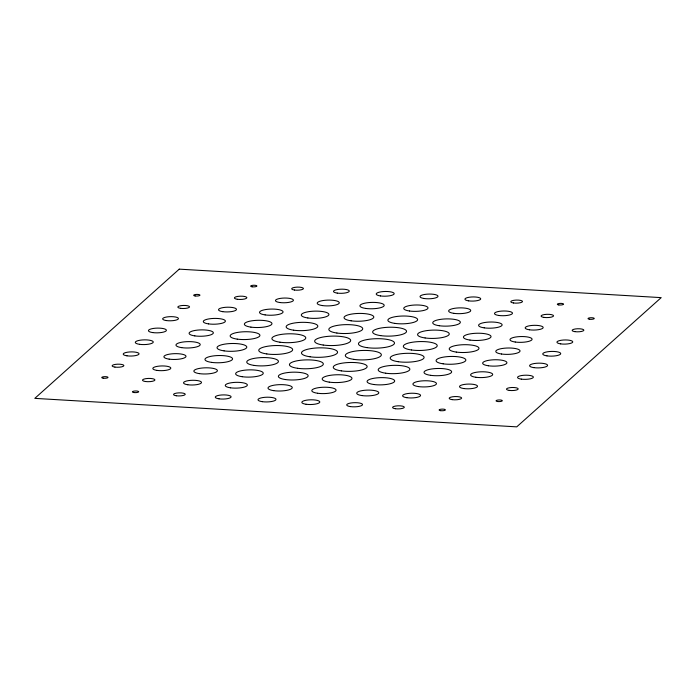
<?xml version="1.0" encoding="UTF-8"?>
<svg xmlns="http://www.w3.org/2000/svg" width="696" height="696" viewBox="0 0 696 696"><rect width="100%" height="100%" fill="white"/><g stroke="black" fill="none" stroke-linecap="round" stroke-linejoin="round"><path stroke-width="1.04" d="M179.255 269.143L34.8 398.373L516.745 426.857L661.2 297.627L179.255 269.143M103.234 378.198A3.132 0.818 -1.2 0 0 108.002 377.423A3.132 0.818 -1.2 0 0 103.391 376.771A3.132 0.818 -1.2 0 0 103.234 378.198M114.918 367.088A5.881 1.54 -1.2 0 0 123.888 365.644A5.881 1.54 -1.2 0 0 115.223 364.408A5.881 1.54 -1.2 0 0 114.918 367.088M126.985 355.821A7.926 2.079 -1.2 0 0 139.061 353.873A7.926 2.079 -1.2 0 0 127.385 352.211A7.926 2.079 -1.2 0 0 126.985 355.821M139.539 344.32A9.013 2.366 -1.2 0 0 153.277 342.11A9.013 2.366 -1.2 0 0 140 340.222A9.013 2.366 -1.2 0 0 139.539 344.32M152.676 332.575A9.013 2.366 -1.2 0 0 166.414 330.365A9.013 2.366 -1.2 0 0 153.137 328.477A9.013 2.366 -1.2 0 0 152.676 332.575M166.379 320.569A7.926 2.079 -1.2 0 0 178.454 318.629A7.926 2.079 -1.2 0 0 166.779 316.967A7.926 2.079 -1.2 0 0 166.379 320.569M180.586 308.345A5.881 1.54 -1.2 0 0 189.547 306.91A5.881 1.54 -1.2 0 0 180.882 305.675A5.881 1.54 -1.2 0 0 180.586 308.345M195.158 295.957A3.132 0.818 -1.2 0 0 199.935 295.191A3.132 0.818 -1.2 0 0 195.324 294.53A3.132 0.818 -1.2 0 0 195.158 295.957M133.919 392.535A3.132 0.818 -1.2 0 0 138.687 391.761A3.132 0.818 -1.2 0 0 134.076 391.108A3.132 0.818 -1.2 0 0 133.919 392.535M145.403 381.512A6.255 1.644 -1.2 0 0 154.947 379.981A6.255 1.644 -1.2 0 0 145.725 378.668A6.255 1.644 -1.2 0 0 145.403 381.512M157.087 370.411A9.013 2.366 -1.2 0 0 170.825 368.201A9.013 2.366 -1.2 0 0 157.548 366.305A9.013 2.366 -1.2 0 0 157.087 370.411M169.154 359.136A11.049 2.897 -1.2 0 0 186.006 356.43A11.049 2.897 -1.2 0 0 169.711 354.107A11.049 2.897 -1.2 0 0 169.154 359.136M181.717 347.643A12.136 3.184 -1.2 0 0 200.222 344.668A12.136 3.184 -1.2 0 0 182.335 342.119A12.136 3.184 -1.2 0 0 181.717 347.643M194.845 335.898A12.136 3.184 -1.2 0 0 213.35 332.914A12.136 3.184 -1.2 0 0 195.463 330.374A12.136 3.184 -1.2 0 0 194.845 335.898M208.548 323.892A11.049 2.897 -1.2 0 0 225.4 321.187A11.049 2.897 -1.2 0 0 209.113 318.864A11.049 2.897 -1.2 0 0 208.548 323.892M222.755 311.669A9.013 2.366 -1.2 0 0 236.492 309.459A9.013 2.366 -1.2 0 0 223.216 307.571A9.013 2.366 -1.2 0 0 222.755 311.669M237.327 299.28A6.255 1.644 -1.2 0 0 246.871 297.74A6.255 1.644 -1.2 0 0 237.649 296.426A6.255 1.644 -1.2 0 0 237.327 299.28M252.109 286.796A3.132 0.818 -1.2 0 0 256.876 286.03A3.132 0.818 -1.2 0 0 252.265 285.377A3.132 0.818 -1.2 0 0 252.109 286.796M176.279 395.763A5.881 1.54 -1.2 0 0 185.249 394.319A5.881 1.54 -1.2 0 0 176.584 393.092A5.881 1.54 -1.2 0 0 176.279 395.763M187.772 384.749A9.013 2.366 -1.2 0 0 201.509 382.539A9.013 2.366 -1.2 0 0 188.233 380.651A9.013 2.366 -1.2 0 0 187.772 384.749M199.456 373.639A11.762 3.08 -1.2 0 0 217.396 370.759A11.762 3.08 -1.2 0 0 200.056 368.288A11.762 3.08 -1.2 0 0 199.456 373.639M211.523 362.372A13.807 3.619 -1.2 0 0 232.568 358.988A13.807 3.619 -1.2 0 0 212.219 356.091A13.807 3.619 -1.2 0 0 211.523 362.372M224.077 350.871A14.894 3.906 -1.2 0 0 246.784 347.226A14.894 3.906 -1.2 0 0 224.843 344.102A14.894 3.906 -1.2 0 0 224.077 350.871M237.214 339.126A14.894 3.906 -1.2 0 0 259.913 335.472A14.894 3.906 -1.2 0 0 237.971 332.349A14.894 3.906 -1.2 0 0 237.214 339.126M250.917 327.129A13.807 3.619 -1.2 0 0 271.962 323.744A13.807 3.619 -1.2 0 0 251.621 320.847A13.807 3.619 -1.2 0 0 250.917 327.129M265.124 314.897A11.762 3.08 -1.2 0 0 283.055 312.017A11.762 3.08 -1.2 0 0 265.724 309.546A11.762 3.08 -1.2 0 0 265.124 314.897M279.696 302.508A9.013 2.366 -1.2 0 0 293.434 300.298A9.013 2.366 -1.2 0 0 280.157 298.41A9.013 2.366 -1.2 0 0 279.696 302.508M294.478 290.032A5.881 1.54 -1.2 0 0 303.439 288.588A5.881 1.54 -1.2 0 0 294.773 287.352A5.881 1.54 -1.2 0 0 294.478 290.032M219.023 398.834A7.926 2.079 -1.2 0 0 231.107 396.885A7.926 2.079 -1.2 0 0 219.431 395.224A7.926 2.079 -1.2 0 0 219.023 398.834M230.515 387.811A11.049 2.897 -1.2 0 0 247.367 385.106A11.049 2.897 -1.2 0 0 231.072 382.783A11.049 2.897 -1.2 0 0 230.515 387.811M242.199 376.71A13.807 3.619 -1.2 0 0 263.245 373.326A13.807 3.619 -1.2 0 0 242.904 370.429A13.807 3.619 -1.2 0 0 242.199 376.71M254.257 365.435A15.851 4.159 -1.2 0 0 278.417 361.555A15.851 4.159 -1.2 0 0 255.067 358.223A15.851 4.159 -1.2 0 0 254.257 365.435M266.82 353.942A16.93 4.437 -1.2 0 0 292.642 349.792A16.93 4.437 -1.2 0 0 267.682 346.234A16.93 4.437 -1.2 0 0 266.82 353.942M279.957 342.197A16.93 4.437 -1.2 0 0 305.77 338.038A16.93 4.437 -1.2 0 0 280.819 334.489A16.93 4.437 -1.2 0 0 279.957 342.197M293.66 330.191A15.851 4.159 -1.2 0 0 317.82 326.302A15.851 4.159 -1.2 0 0 294.46 322.979A15.851 4.159 -1.2 0 0 293.66 330.191M307.858 317.968A13.807 3.619 -1.2 0 0 328.904 314.583A13.807 3.619 -1.2 0 0 308.563 311.686A13.807 3.619 -1.2 0 0 307.858 317.968M322.439 305.579A11.049 2.897 -1.2 0 0 339.291 302.864A11.049 2.897 -1.2 0 0 323.005 300.55A11.049 2.897 -1.2 0 0 322.439 305.579M337.212 293.094A7.926 2.079 -1.2 0 0 349.296 291.154A7.926 2.079 -1.2 0 0 337.621 289.493A7.926 2.079 -1.2 0 0 337.212 293.094M262.27 401.679A9.013 2.366 -1.2 0 0 275.999 399.469A9.013 2.366 -1.2 0 0 262.723 397.573A9.013 2.366 -1.2 0 0 262.27 401.679M273.754 390.656A12.136 3.184 -1.2 0 0 292.259 387.681A12.136 3.184 -1.2 0 0 274.372 385.132A12.136 3.184 -1.2 0 0 273.754 390.656M285.438 379.555A14.894 3.906 -1.2 0 0 308.145 375.901A14.894 3.906 -1.2 0 0 286.204 372.778A14.894 3.906 -1.2 0 0 285.438 379.555M297.505 368.28A16.93 4.437 -1.2 0 0 323.318 364.13A16.93 4.437 -1.2 0 0 298.366 360.572A16.93 4.437 -1.2 0 0 297.505 368.28M310.059 356.787A18.018 4.724 -1.2 0 0 337.534 352.367A18.018 4.724 -1.2 0 0 310.981 348.583A18.018 4.724 -1.2 0 0 310.059 356.787M323.196 345.033A18.018 4.724 -1.2 0 0 350.671 340.622A18.018 4.724 -1.2 0 0 324.11 336.838A18.018 4.724 -1.2 0 0 323.196 345.033M336.899 333.036A16.93 4.437 -1.2 0 0 362.712 328.886A16.93 4.437 -1.2 0 0 337.76 325.328A16.93 4.437 -1.2 0 0 336.899 333.036M351.106 320.812A14.894 3.906 -1.2 0 0 373.804 317.159A14.894 3.906 -1.2 0 0 351.863 314.035A14.894 3.906 -1.2 0 0 351.106 320.812M365.678 308.424A12.136 3.184 -1.2 0 0 384.192 305.44A12.136 3.184 -1.2 0 0 366.296 302.899A12.136 3.184 -1.2 0 0 365.678 308.424M380.46 295.939A9.013 2.366 -1.2 0 0 394.197 293.729A9.013 2.366 -1.2 0 0 380.912 291.841A9.013 2.366 -1.2 0 0 380.46 295.939M306.083 404.263A9.013 2.366 -1.2 0 0 319.812 402.053A9.013 2.366 -1.2 0 0 306.536 400.165A9.013 2.366 -1.2 0 0 306.083 404.263M317.567 393.249A12.136 3.184 -1.2 0 0 336.072 390.273A12.136 3.184 -1.2 0 0 318.185 387.724A12.136 3.184 -1.2 0 0 317.567 393.249M329.251 382.139A14.894 3.906 -1.2 0 0 351.959 378.493A14.894 3.906 -1.2 0 0 330.017 375.361A14.894 3.906 -1.2 0 0 329.251 382.139M341.318 370.872A16.93 4.437 -1.2 0 0 367.131 366.714A16.93 4.437 -1.2 0 0 342.18 363.164A16.93 4.437 -1.2 0 0 341.318 370.872M353.873 359.371A18.018 4.724 -1.2 0 0 381.347 354.96A18.018 4.724 -1.2 0 0 354.795 351.175A18.018 4.724 -1.2 0 0 353.873 359.371M367.01 347.626A18.018 4.724 -1.2 0 0 394.484 343.206A18.018 4.724 -1.2 0 0 367.923 339.43A18.018 4.724 -1.2 0 0 367.01 347.626M380.712 335.629A16.93 4.437 -1.2 0 0 406.525 331.47A16.93 4.437 -1.2 0 0 381.573 327.92A16.93 4.437 -1.2 0 0 380.712 335.629M394.919 323.396A14.894 3.906 -1.2 0 0 417.617 319.751A14.894 3.906 -1.2 0 0 395.676 316.628A14.894 3.906 -1.2 0 0 394.919 323.396M409.492 311.008A12.136 3.184 -1.2 0 0 428.005 308.032A12.136 3.184 -1.2 0 0 410.109 305.483A12.136 3.184 -1.2 0 0 409.492 311.008M424.273 298.532A9.013 2.366 -1.2 0 0 438.01 296.322A9.013 2.366 -1.2 0 0 424.725 294.434A9.013 2.366 -1.2 0 0 424.273 298.532M350.462 406.603A7.926 2.079 -1.2 0 0 362.546 404.654A7.926 2.079 -1.2 0 0 350.862 402.993A7.926 2.079 -1.2 0 0 350.462 406.603M361.955 395.58A11.049 2.897 -1.2 0 0 378.807 392.875A11.049 2.897 -1.2 0 0 362.512 390.552A11.049 2.897 -1.2 0 0 361.955 395.58M373.639 384.479A13.807 3.619 -1.2 0 0 394.684 381.095A13.807 3.619 -1.2 0 0 374.344 378.198A13.807 3.619 -1.2 0 0 373.639 384.479M385.697 373.204A15.851 4.159 -1.2 0 0 409.857 369.324A15.851 4.159 -1.2 0 0 386.506 365.992A15.851 4.159 -1.2 0 0 385.697 373.204M398.26 361.711A16.93 4.437 -1.2 0 0 424.082 357.561A16.93 4.437 -1.2 0 0 399.121 354.003A16.93 4.437 -1.2 0 0 398.26 361.711M411.397 349.966A16.93 4.437 -1.2 0 0 437.21 345.808A16.93 4.437 -1.2 0 0 412.258 342.258A16.93 4.437 -1.2 0 0 411.397 349.966M425.099 337.96A15.851 4.159 -1.2 0 0 449.259 334.08A15.851 4.159 -1.2 0 0 425.9 330.748A15.851 4.159 -1.2 0 0 425.099 337.96M439.298 325.737A13.807 3.619 -1.2 0 0 460.343 322.352A13.807 3.619 -1.2 0 0 440.002 319.455A13.807 3.619 -1.2 0 0 439.298 325.737M453.879 313.348A11.049 2.897 -1.2 0 0 470.731 310.634A11.049 2.897 -1.2 0 0 454.445 308.319A11.049 2.897 -1.2 0 0 453.879 313.348M468.652 300.863A7.926 2.079 -1.2 0 0 480.736 298.923A7.926 2.079 -1.2 0 0 469.06 297.262A7.926 2.079 -1.2 0 0 468.652 300.863M395.345 408.717A5.881 1.54 -1.2 0 0 404.315 407.273A5.881 1.54 -1.2 0 0 395.65 406.038A5.881 1.54 -1.2 0 0 395.345 408.717M406.838 397.694A9.013 2.366 -1.2 0 0 420.575 395.485A9.013 2.366 -1.2 0 0 407.299 393.597A9.013 2.366 -1.2 0 0 406.838 397.694M418.522 386.593A11.762 3.08 -1.2 0 0 436.453 383.705A11.762 3.08 -1.2 0 0 419.123 381.243A11.762 3.08 -1.2 0 0 418.522 386.593M430.58 375.318A13.807 3.619 -1.2 0 0 451.634 371.934A13.807 3.619 -1.2 0 0 431.285 369.037A13.807 3.619 -1.2 0 0 430.58 375.318M443.143 363.825A14.894 3.906 -1.2 0 0 465.85 360.171A14.894 3.906 -1.2 0 0 443.909 357.048A14.894 3.906 -1.2 0 0 443.143 363.825M456.28 352.08A14.894 3.906 -1.2 0 0 478.978 348.426A14.894 3.906 -1.2 0 0 457.037 345.303A14.894 3.906 -1.2 0 0 456.28 352.08M469.983 340.074A13.807 3.619 -1.2 0 0 491.028 336.69A13.807 3.619 -1.2 0 0 470.687 333.793A13.807 3.619 -1.2 0 0 469.983 340.074M484.19 327.851A11.762 3.08 -1.2 0 0 502.12 324.962A11.762 3.08 -1.2 0 0 484.781 322.5A11.762 3.08 -1.2 0 0 484.19 327.851M498.762 315.462A9.013 2.366 -1.2 0 0 512.5 313.252A9.013 2.366 -1.2 0 0 499.223 311.356A9.013 2.366 -1.2 0 0 498.762 315.462M513.544 302.978A5.881 1.54 -1.2 0 0 522.505 301.542A5.881 1.54 -1.2 0 0 513.839 300.307A5.881 1.54 -1.2 0 0 513.544 302.978M440.603 410.666A3.132 0.818 -1.2 0 0 445.379 409.892A3.132 0.818 -1.2 0 0 440.768 409.239A3.132 0.818 -1.2 0 0 440.603 410.666M452.095 399.643A6.255 1.644 -1.2 0 0 461.639 398.112A6.255 1.644 -1.2 0 0 452.417 396.798A6.255 1.644 -1.2 0 0 452.095 399.643M463.78 388.542A9.013 2.366 -1.2 0 0 477.517 386.332A9.013 2.366 -1.2 0 0 464.241 384.436A9.013 2.366 -1.2 0 0 463.78 388.542M475.847 377.267A11.049 2.897 -1.2 0 0 492.69 374.561A11.049 2.897 -1.2 0 0 476.403 372.238A11.049 2.897 -1.2 0 0 475.847 377.267M488.401 365.774A12.136 3.184 -1.2 0 0 506.914 362.799A12.136 3.184 -1.2 0 0 489.027 360.25A12.136 3.184 -1.2 0 0 488.401 365.774M501.538 354.02A12.136 3.184 -1.2 0 0 520.043 351.045A12.136 3.184 -1.2 0 0 502.155 348.496A12.136 3.184 -1.2 0 0 501.538 354.02M515.24 342.023A11.049 2.897 -1.2 0 0 532.092 339.309A11.049 2.897 -1.2 0 0 515.806 336.995A11.049 2.897 -1.2 0 0 515.24 342.023M529.447 329.8A9.013 2.366 -1.2 0 0 543.185 327.59A9.013 2.366 -1.2 0 0 529.9 325.693A9.013 2.366 -1.2 0 0 529.447 329.8M544.02 317.411A6.255 1.644 -1.2 0 0 553.564 315.871A6.255 1.644 -1.2 0 0 544.342 314.557A6.255 1.644 -1.2 0 0 544.02 317.411M558.801 304.926A3.132 0.818 -1.2 0 0 563.569 304.161A3.132 0.818 -1.2 0 0 558.958 303.508A3.132 0.818 -1.2 0 0 558.801 304.926M497.553 401.505A3.132 0.818 -1.2 0 0 502.321 400.739A3.132 0.818 -1.2 0 0 497.71 400.078A3.132 0.818 -1.2 0 0 497.553 401.505M509.237 390.395A5.881 1.54 -1.2 0 0 518.207 388.96A5.881 1.54 -1.2 0 0 509.542 387.724A5.881 1.54 -1.2 0 0 509.237 390.395M521.295 379.129A7.926 2.079 -1.2 0 0 533.38 377.18A7.926 2.079 -1.2 0 0 521.704 375.518A7.926 2.079 -1.2 0 0 521.295 379.129M533.858 367.636A9.013 2.366 -1.2 0 0 547.595 365.426A9.013 2.366 -1.2 0 0 534.319 363.53A9.013 2.366 -1.2 0 0 533.858 367.636M546.995 355.882A9.013 2.366 -1.2 0 0 560.732 353.672A9.013 2.366 -1.2 0 0 547.456 351.785A9.013 2.366 -1.2 0 0 546.995 355.882M560.698 343.885A7.926 2.079 -1.2 0 0 572.773 341.936A7.926 2.079 -1.2 0 0 561.098 340.274A7.926 2.079 -1.2 0 0 560.698 343.885M574.905 331.653A5.881 1.54 -1.2 0 0 583.866 330.217A5.881 1.54 -1.2 0 0 575.201 328.982A5.881 1.54 -1.2 0 0 574.905 331.653M589.477 319.264A3.132 0.818 -1.2 0 0 594.253 318.498A3.132 0.818 -1.2 0 0 589.643 317.846A3.132 0.818 -1.2 0 0 589.477 319.264"/></g></svg>
